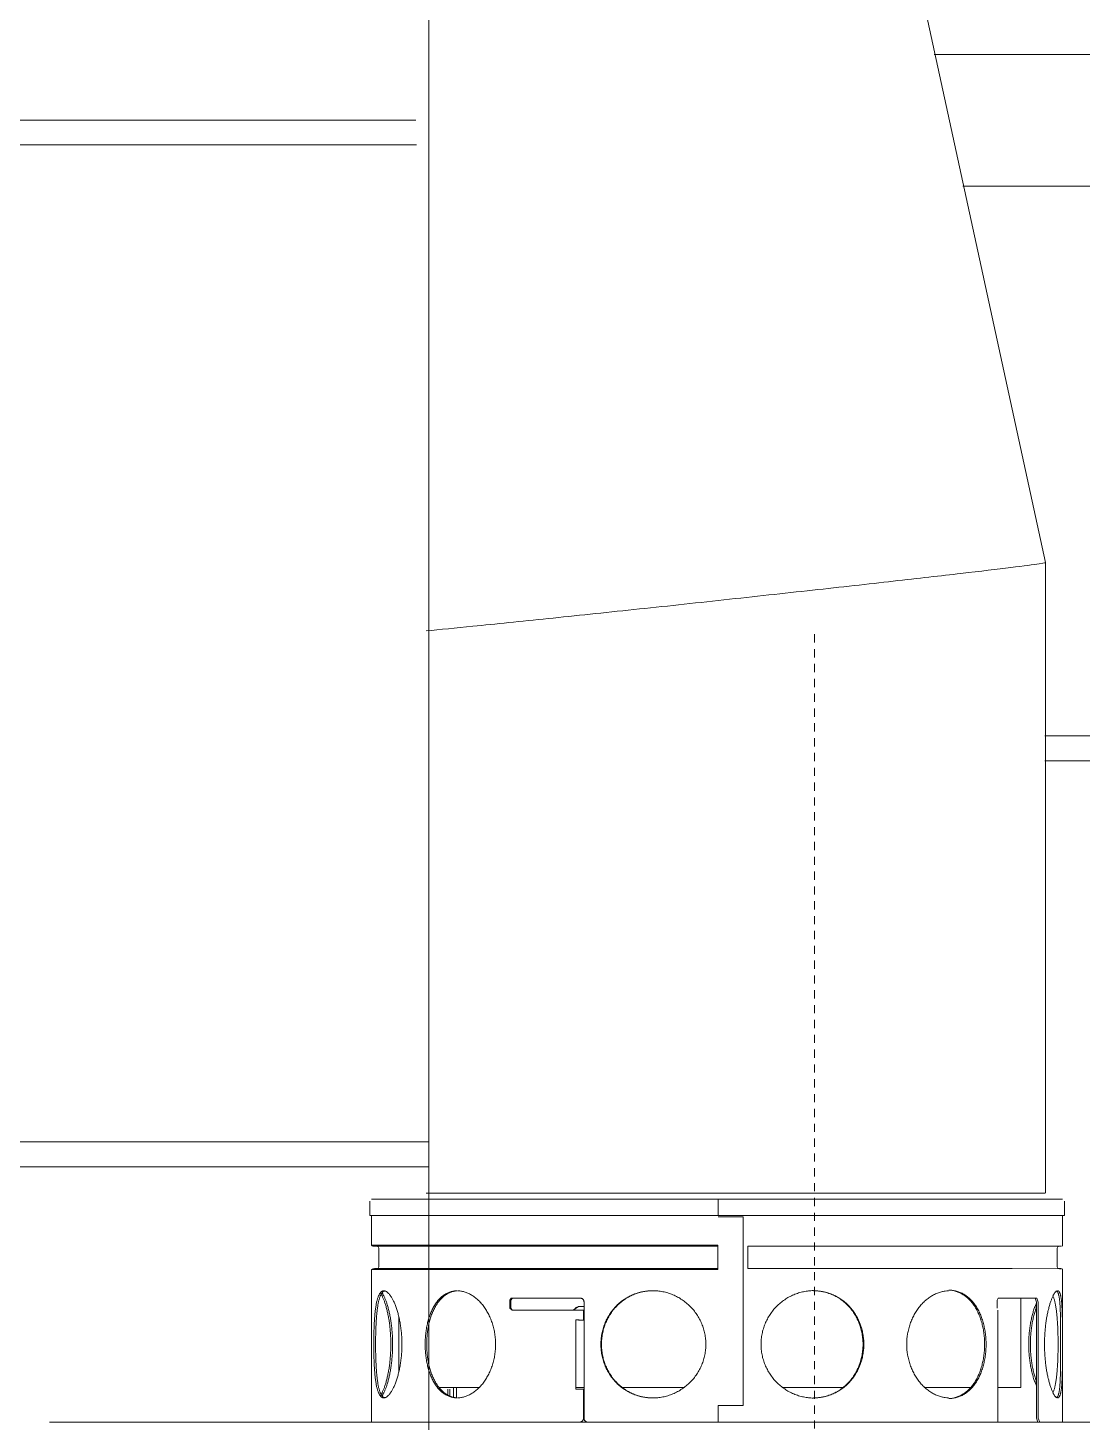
# Model space of a CAD drawing. Header units: inches. Extents: x -536 to 545, y -65 to 280.
# Drawn here: x 425.8 to 441.8, y 19.75 to 40.9 of the extents above; entities that cross this region are included whole.
import ezdxf

# ---------------------------------------------------------------- set-up
doc = ezdxf.new("R2010")
doc.units = ezdxf.units.IN
doc.header["$MEASUREMENT"] = 0
doc.linetypes.add('Hidden 1_8_', pattern=[0.1875, 0.125, -0.0625])
for name, color, linetype, lineweight in [('A-DETL', 90, 'Continuous', 9), ('A-DETL-HDLN', 90, 'Hidden 1_8_', 9), ('A-WALL', 113, 'Continuous', 13), ('A-WALL-PATT', 111, 'Continuous', 13), ('M-HVAC-CDFF', 50, 'Continuous', 9), ('Q-CASE', 31, 'Continuous', 9), ('Q-SPCQ', 91, 'Continuous', 9)]:
    doc.layers.add(name, color=color, linetype=linetype, lineweight=lineweight)

# ---------------------------------------------------------------- blocks, each defined once
blk = doc.blocks.new('Walls 7 - Walls 7-1353541-Fireplace - Section - West')
at = {"layer": 'A-WALL-PATT', "lineweight": 9}
h = blk.add_hatch(dxfattribs=at)
h.set_pattern_fill('FP_119', color=256, style=0, pattern_type=2)
h.set_pattern_definition([(180, (491.73, 30.09), (-60, 143.38), [60, 0, 0, 0]), (180, (491.73, 53.24), (-60, 143.38), [60, 0, 0, 0]), (180, (491.73, 68.67), (-60, 143.38), [60, 0, 0, 0]), (180, (491.73, 76.39), (-60, 143.38), [60, 0, 0, 0]), (180, (491.73, 91.82), (-60, 143.38), [60, 0, 0, 0]), (180, (491.73, 107.25), (-60, 143.38), [60, 0, 0, 0]), (180, (491.73, 126.55), (-60, 143.38), [60, 0, 0, 0]), (180, (491.73, 141.98), (-60, 143.38), [60, 0, 0, 0]), (180, (491.73, 29.71), (-60, 143.38), [60, 0, 0, 0]), (180, (491.73, 52.87), (-60, 143.38), [60, 0, 0, 0]), (180, (491.73, 68.3), (-60, 143.38), [60, 0, 0, 0]), (180, (491.73, 76.01), (-60, 143.38), [60, 0, 0, 0]), (180, (491.73, 91.45), (-60, 143.38), [60, 0, 0, 0]), (180, (491.73, 106.88), (-60, 143.38), [60, 0, 0, 0]), (180, (491.73, 126.17), (-60, 143.38), [60, 0, 0, 0]), (180, (491.73, 141.6), (-60, 143.38), [60, 0, 0, 0]), (90, (445.73, 30.09), (-60, 4e-15), [22.776, -120.603]), (90, (477.73, 53.24), (-60, 4e-15), [15.06, -128.32]), (90, (447.73, 68.67), (-60, 4e-15), [7.343, -136.036]), (90, (437.73, 76.39), (-60, 4e-15), [15.06, -128.32]), (90, (468.73, 91.82), (-60, 4e-15), [15.06, -128.32]), (90, (447.73, 107.254), (-60, 4e-15), [18.918, -124.46]), (90, (482.73, 126.546), (-60, 4e-15), [15.06, -128.32]), (90, (447.73, 141.98), (-60, 4e-15), [8.34, -135.04]), (90, (446.104, 30.09), (-60, 4e-15), [22.776, -120.603]), (90, (478.104, 53.24), (-60, 4e-15), [15.06, -128.32]), (90, (448.104, 68.67), (-60, 4e-15), [7.343, -136.036]), (90, (438.104, 76.39), (-60, 4e-15), [15.06, -128.32]), (90, (469.104, 91.82), (-60, 4e-15), [15.06, -128.32]), (90, (448.104, 107.254), (-60, 4e-15), [18.918, -124.46]), (90, (483.104, 126.546), (-60, 4e-15), [15.06, -128.32]), (90, (448.104, 141.98), (-60, 4e-15), [8.34, -135.04])])
h.paths.add_polyline_path([(421.567, -46.5), (423.131, -46.5), (426.018, -15.5), (426.724, -15.5), (427.376, -22.5), (443.483, -22.5), (443.757, 38.5), (439.989, 38.5), (441.233, 32.746), (441.233, 23.224), (431.87, 23.224), (431.87, 2.313), (422.275, 2.313), (420.33, -33.21)], flags=0)
h.paths.add_polyline_path([(443.487, 40.5), (443.766, 40.5), (443.855, 60.377), (435.223, 60.377), (439.554, 40.5), (441.233, 40.5)], flags=0)
blk = doc.blocks.new('Specialty Equipment 1 - Specialty Equipment 1-1366909-Fireplace - Section - West')
at = {"layer": 'Q-SPCQ'}
for p, q in [((441.246, 32.789), (435.236, 60.377)), ((441.246, 23.224), (441.246, 32.789)), ((436.362, 23.224), (431.844, 23.224)), ((441.233, 23.224), (436.362, 23.224))]:
    blk.add_line(p, q, dxfattribs=at)
blk.add_open_spline([(441.233, 32.79), (441.265, 32.79), (441.209, 32.777), (440.769, 32.72), (440.004, 32.629), (438.966, 32.511), (437.725, 32.372), (436.819, 32.274), (436.362, 32.224)], degree=3, dxfattribs=at)
blk.add_open_spline([(436.362, 32.224), (435.905, 32.173), (434.983, 32.076), (433.668, 31.937), (432.608, 31.829), (432.055, 31.773), (431.844, 31.753)], degree=3, knots=[0, 0, 0, 0, 0.0833333, 0.1666667, 0.25, 0.3125946, 0.3125946, 0.3125946, 0.3125946], dxfattribs=at)
blk = doc.blocks.new('Casework 10 - Casework 8-1429979-Fireplace - Section - West')
at = {"layer": 'Q-CASE'}
for p, q in [((439.554, 40.5), (443.766, 40.5)), ((443.757, 38.5), (439.989, 38.5))]:
    blk.add_line(p, q, dxfattribs=at)
blk = doc.blocks.new('FP_108-Fireplace - Section - West')
at = {"layer": 'M-HVAC-CDFF'}
for p, q in [((426.377, 39.5), (425.469, 39.5)), ((427.251, 39.5), (426.377, 39.5)), ((428.079, 39.5), (427.251, 39.5)), ((428.849, 39.5), (428.079, 39.5)), ((429.551, 39.5), (428.849, 39.5)), ((426.377, 39.125), (425.469, 39.125)), ((427.251, 39.125), (426.377, 39.125)), ((428.079, 39.125), (427.251, 39.125)), ((428.849, 39.125), (428.079, 39.125)), ((429.551, 39.125), (428.849, 39.125)), ((426.377, 24), (425.469, 24)), ((427.251, 24), (426.377, 24)), ((428.079, 24), (427.251, 24)), ((428.849, 24), (428.079, 24)), ((429.551, 24), (428.849, 24)), ((426.377, 23.625), (425.469, 23.625)), ((427.251, 23.625), (426.377, 23.625)), ((428.079, 23.625), (427.251, 23.625)), ((428.849, 23.625), (428.079, 23.625)), ((429.551, 23.625), (428.849, 23.625))]:
    blk.add_line(p, q, dxfattribs=at)
blk = doc.blocks.new('FP_109-Fireplace - Section - West')
at = {"layer": 'M-HVAC-CDFF'}
for p, q in [((431.884, 2.313), (431.884, 60.377)), ((430.193, 39.5), (429.551, 39.5)), ((430.743, 39.5), (430.193, 39.5)), ((431.193, 39.5), (430.743, 39.5)), ((431.536, 39.5), (431.193, 39.5)), ((431.687, 39.5), (431.536, 39.5)), ((430.193, 39.125), (429.551, 39.125)), ((430.743, 39.125), (430.193, 39.125)), ((431.193, 39.125), (430.743, 39.125)), ((431.536, 39.125), (431.193, 39.125)), ((431.699, 39.125), (431.536, 39.125)), ((430.193, 24), (429.551, 24)), ((430.743, 24), (430.193, 24)), ((431.193, 24), (430.743, 24)), ((431.536, 24), (431.193, 24)), ((431.768, 24), (431.536, 24)), ((431.884, 24), (431.768, 24)), ((430.193, 23.625), (429.551, 23.625)), ((430.743, 23.625), (430.193, 23.625)), ((431.193, 23.625), (430.743, 23.625)), ((431.536, 23.625), (431.193, 23.625)), ((431.768, 23.625), (431.536, 23.625)), ((431.884, 23.625), (431.768, 23.625))]:
    blk.add_line(p, q, dxfattribs=at)
blk = doc.blocks.new('Air Terminals 1 - Air Terminals 1-1437513-Fireplace - Section - West')
at = {"layer": 'M-HVAC-CDFF'}
for name in ['FP_108-Fireplace - Section - West', 'FP_109-Fireplace - Section - West']:
    blk.add_blockref(name, (0, 0), dxfattribs=at)

msp = doc.modelspace()

# ---------------------------------------------------------------- linework, layer by layer
at = {"layer": 'A-DETL'}
for p, q in [((430.9871, 22.882), (430.9871, 23.102)), ((441.50217, 23.13), (431.0151, 23.13)), ((436.27389, 23.13), (436.2739, 22.882)), ((441.53017, 23.102), (441.53017, 22.882)), ((441.53017, 22.882), (430.9871, 22.882)), ((431.0151, 22.43241), (431.0151, 22.882)), ((436.65467, 22.862), (436.27389, 22.862)), ((436.65467, 20), (436.65467, 22.862)), ((441.50217, 22.882), (441.50217, 22.41954)), ((436.27263, 22.43241), (431.0151, 22.43241)), ((436.27263, 22.06359), (436.27263, 22.43241)), ((436.27263, 22.418), (431.05763, 22.418)), ((431.12263, 22.388), (431.12263, 22.108)), ((436.72599, 22.078), (436.72599, 22.418)), ((436.72599, 22.418), (440.73583, 22.418)), ((441.45379, 22.41882), (440.73583, 22.418)), ((441.42263, 22.388), (441.42263, 22.108)), ((441.48763, 22.418), (441.45263, 22.418)), ((441.48712, 22.41957), (441.45379, 22.41882)), ((431.0151, 19.75), (431.0151, 22.06359)), ((431.0151, 22.06359), (436.27263, 22.06359)), ((436.27263, 22.078), (431.05763, 22.078)), ((440.73583, 22.078), (436.72599, 22.078)), ((440.73583, 22.078), (441.45379, 22.07718)), ((441.48763, 22.078), (441.45263, 22.078)), ((441.45379, 22.07718), (441.48712, 22.07643)), ((441.50217, 22.07646), (441.50217, 19.75)), ((433.11139, 21.6), (433.13548, 21.63)), ((433.11139, 21.6), (433.11139, 21.48)), ((433.12822, 21.6), (433.15219, 21.63)), ((433.12822, 21.6), (433.12822, 21.48)), ((434.18388, 21.63), (433.13548, 21.63)), ((440.50795, 21.6), (440.52553, 21.63)), ((440.50795, 21.6), (440.50795, 21.48)), ((441.11141, 21.63), (440.52553, 21.63)), ((440.86816, 20.275), (440.86816, 21.63)), ((441.0855, 21.63), (441.10788, 21.57)), ((441.11141, 21.63), (441.13391, 21.57)), ((433.14626, 21.4501), (433.11139, 21.48)), ((433.14632, 21.45), (433.12822, 21.48)), ((434.23242, 21.45), (433.14632, 21.45)), ((434.07469, 21.45), (434.1537, 21.5015)), ((434.08525, 21.45), (434.12488, 21.49155)), ((434.23924, 21.5015), (434.1537, 21.5015)), ((434.23242, 21.2985), (434.23242, 21.45)), ((434.23924, 19.81), (434.23924, 21.57)), ((440.51898, 21.45027), (440.51898, 19.75)), ((441.10788, 19.81), (441.10788, 21.57)), ((441.13391, 19.81), (441.13391, 21.57)), ((431.43007, 20.5179), (431.43007, 21.3421)), ((434.16338, 21.3), (434.11332, 21.3)), ((434.11332, 21.3), (434.11332, 20.25)), ((434.1537, 21.2985), (434.23924, 21.2985)), ((432.648, 20.275), (432.03767, 20.275)), ((432.17347, 20.25), (432.17347, 20.159)), ((432.20122, 20.25), (432.20122, 20.14528)), ((432.25663, 20.275), (432.25663, 20.12739)), ((432.30576, 20.11927), (432.30576, 20.275)), ((434.23924, 20.275), (434.11332, 20.275)), ((434.11332, 20.25), (434.23242, 20.25)), ((434.23242, 20.25), (434.23242, 19.81)), ((435.75627, 20.275), (434.81973, 20.275)), ((438.1692, 20.275), (437.25556, 20.275)), ((440.10308, 20.275), (439.41079, 20.275)), ((440.51898, 20.275), (440.86816, 20.275)), ((436.27389, 19.75), (436.27389, 20)), ((436.27389, 20), (436.65467, 20)), ((449.39763, 19.75), (426.12663, 19.75)), ((441.12963, 19.75), (441.10788, 19.81)), ((441.15577, 19.75), (441.13391, 19.81))]:
    msp.add_line(p, q, dxfattribs=at)
for centre, radius, start, end in [((431.05763, 22.488), 0.07, 232.577976, 270), ((431.09263, 22.388), 0.03, 0, 90), ((441.45263, 22.388), 0.03, 90, 180), ((431.05763, 22.008), 0.07, 90, 127.422024), ((431.09263, 22.108), 0.03, 270, 0), ((441.45263, 22.108), 0.03, 180, 270)]:
    msp.add_arc(centre, radius, start, end, dxfattribs=at)
for points, knots in [([(431.04771, 20.93), (431.04771, 20.95283), (431.04799, 21.0111), (431.0493, 21.08757), (431.05152, 21.16523), (431.05472, 21.23993), (431.05896, 21.31184), (431.06436, 21.38002), (431.06999, 21.43423), (431.07524, 21.47524), (431.07946, 21.50411), (431.08404, 21.53159), (431.089, 21.55763), (431.09435, 21.58217), (431.10008, 21.60513), (431.10622, 21.62647), (431.11276, 21.64615), (431.11971, 21.66411), (431.12707, 21.68031), (431.13485, 21.69472), (431.14303, 21.7073), (431.15035, 21.71644), (431.15641, 21.72274), (431.16236, 21.72817), (431.17006, 21.73384), (431.17836, 21.73805), (431.18509, 21.74037), (431.19023, 21.7416), (431.19526, 21.74234), (431.19909, 21.7425), (431.2006, 21.7425)], [0, 0, 0, 0, 0.079640022, 0.158523258, 0.235900505, 0.311045524, 0.383252516, 0.45186404, 0.516260093, 0.546706476, 0.575899122, 0.60377895, 0.630298214, 0.655414851, 0.679091465, 0.701299011, 0.722024885, 0.741268305, 0.759041627, 0.775377164, 0.790337968, 0.804019181, 0.810423635, 0.81656353, 0.828147223, 0.839027219, 0.844302457, 0.849519892, 0.85472336, 0.859957261, 0.859957261, 0.859957261, 0.859957261]), ([(431.07553, 20.93), (431.07553, 20.95248), (431.07582, 21.01131), (431.07712, 21.08761), (431.07933, 21.16538), (431.08251, 21.24011), (431.08674, 21.31206), (431.09211, 21.38028), (431.09771, 21.43452), (431.10294, 21.47555), (431.10713, 21.50444), (431.1117, 21.53194), (431.11663, 21.55799), (431.12195, 21.58254), (431.12766, 21.60552), (431.13377, 21.62687), (431.14028, 21.64656), (431.1472, 21.66453), (431.15452, 21.68074), (431.16226, 21.69516), (431.1704, 21.70775), (431.17768, 21.71689), (431.18372, 21.7232), (431.18964, 21.72863), (431.19727, 21.7343), (431.20566, 21.73854), (431.2112, 21.74048), (431.21382, 21.74118), (431.21441, 21.74133)], [0, 0, 0, 0, 0.079640009, 0.158523127, 0.235900025, 0.311044301, 0.383249924, 0.451859124, 0.516251423, 0.546695179, 0.57588456, 0.60376035, 0.630274643, 0.655385186, 0.679054345, 0.70125279, 0.721967582, 0.741197536, 0.758954513, 0.775270234, 0.7902071, 0.803859548, 0.810247579, 0.816369597, 0.827912996, 0.838746731, 0.843996839, 0.846161662, 0.846161662, 0.846161662, 0.846161662]), ([(431.30726, 20.93), (431.30726, 20.95072), (431.3064, 21.01211), (431.30259, 21.08738), (431.29632, 21.1654), (431.28775, 21.24005), (431.27705, 21.31199), (431.26448, 21.38019), (431.25029, 21.44408), (431.23712, 21.4942), (431.22598, 21.53163), (431.2176, 21.55767), (431.20904, 21.58219), (431.20037, 21.60514), (431.1916, 21.6265), (431.18285, 21.64608), (431.17389, 21.66428), (431.16667, 21.67771), (431.16114, 21.68702), (431.15978, 21.68923)], [0, 0, 0, 0, 0.079649287, 0.158614477, 0.236215122, 0.311783128, 0.384658943, 0.454210845, 0.519823934, 0.580929196, 0.60962118, 0.636990371, 0.662980435, 0.687535963, 0.710605564, 0.732150141, 0.752135984, 0.77053355, 0.780508444, 0.780508444, 0.780508444, 0.780508444]), ([(431.3337, 20.93), (431.3337, 20.95138), (431.33285, 21.0118), (431.32906, 21.08746), (431.32282, 21.16538), (431.31429, 21.24005), (431.30365, 21.31199), (431.29115, 21.38019), (431.27704, 21.44407), (431.26394, 21.49419), (431.25286, 21.53163), (431.24452, 21.55767), (431.23601, 21.58219), (431.22738, 21.60515), (431.21867, 21.62648), (431.20992, 21.64613), (431.20115, 21.66409), (431.19249, 21.6802), (431.18369, 21.6948), (431.17755, 21.70389), (431.17352, 21.7093), (431.17303, 21.70995)], [0, 0, 0, 0, 0.079649176, 0.158613377, 0.236211305, 0.31177409, 0.384641476, 0.454181163, 0.519777757, 0.580861875, 0.609541428, 0.636896911, 0.662871959, 0.687411126, 0.710462974, 0.731988352, 0.751953483, 0.770328734, 0.787093721, 0.802249438, 0.805287188, 0.805287188, 0.805287188, 0.805287188]), ([(431.21441, 21.74133), (431.2167, 21.7408), (431.22367, 21.73875), (431.23361, 21.73429), (431.24512, 21.72735), (431.25665, 21.71853), (431.26834, 21.70781), (431.28009, 21.69525), (431.2919, 21.68085), (431.3037, 21.66465), (431.31547, 21.64668), (431.32715, 21.627), (431.3387, 21.60565), (431.35007, 21.58267), (431.36121, 21.55812), (431.37209, 21.53206), (431.38264, 21.50456), (431.39282, 21.47567), (431.40606, 21.43475), (431.42134, 21.38062), (431.43723, 21.31235), (431.45069, 21.24036), (431.46143, 21.16553), (431.46927, 21.08785), (431.47402, 21.01093), (431.47509, 20.95346), (431.47509, 20.93)], [0, 0, 0, 0, 0.007968076, 0.020162267, 0.033425397, 0.047906915, 0.063703236, 0.080876215, 0.099464957, 0.119489363, 0.140945691, 0.163818303, 0.188085118, 0.213717048, 0.240671819, 0.268901998, 0.298358251, 0.328988115, 0.360730631, 0.427293526, 0.497527584, 0.570862105, 0.646708542, 0.724451838, 0.803468441, 0.883123466, 0.883123466, 0.883123466, 0.883123466]), ([(431.82807, 20.93), (431.82807, 20.95772), (431.82945, 21.00896), (431.8357, 21.08837), (431.84609, 21.16542), (431.8606, 21.24045), (431.8792, 21.31247), (431.90181, 21.38086), (431.92836, 21.44495), (431.95874, 21.50415), (431.99284, 21.55788), (432.03046, 21.60564), (432.07143, 21.64693), (432.10847, 21.67587), (432.13939, 21.69521), (432.16301, 21.70776), (432.18721, 21.71843), (432.21193, 21.72719), (432.23714, 21.73402), (432.2627, 21.73891), (432.28889, 21.74185), (432.30577, 21.7425), (432.31489, 21.7425)], [0, 0, 0, 0, 0.07966645, 0.15878861, 0.23683704, 0.31331852, 0.38778235, 0.45985194, 0.52922518, 0.59571097, 0.65922772, 0.71983842, 0.77774703, 0.83331668, 0.86039402, 0.8870881, 0.91348042, 0.9396581, 0.96571258, 0.99173432, 1.01781264, 1.04403594, 1.04403594, 1.04403594, 1.04403594]), ([(431.85174, 20.93), (431.85174, 20.95712), (431.85312, 21.00923), (431.85933, 21.0883), (431.86967, 21.16544), (431.8841, 21.24044), (431.9026, 21.31246), (431.92508, 21.38085), (431.95149, 21.44494), (431.98171, 21.50414), (432.01562, 21.55787), (432.05304, 21.60563), (432.09379, 21.64691), (432.13064, 21.67586), (432.1614, 21.69521), (432.18489, 21.70776), (432.20896, 21.71842), (432.23355, 21.72719), (432.25863, 21.73402), (432.28406, 21.73891), (432.30306, 21.74106), (432.31325, 21.74176), (432.31497, 21.74186)], [0, 0, 0, 0, 0.07966615, 0.15878566, 0.23682665, 0.31329332, 0.38773221, 0.45976373, 0.52908248, 0.59549396, 0.65891301, 0.71939938, 0.77715431, 0.83253959, 0.85951332, 0.8860965, 0.91237115, 0.938425, 0.96435024, 0.99023829, 1.01617948, 1.02125621, 1.02125621, 1.02125621, 1.02125621]), ([(432.32548, 21.74234), (432.33122, 21.74217), (432.3446, 21.74146), (432.36822, 21.73888), (432.3948, 21.73398), (432.43083, 21.72478), (432.47574, 21.7083), (432.52832, 21.68123), (432.57945, 21.64694), (432.62857, 21.60579), (432.67509, 21.55816), (432.71847, 21.50453), (432.75816, 21.44539), (432.79368, 21.38132), (432.82454, 21.31291), (432.85038, 21.24086), (432.87083, 21.1657), (432.88565, 21.08873), (432.8946, 21.00856), (432.89661, 20.95884), (432.89661, 20.93)], [0, 0, 0, 0, 0.01586745, 0.04262736, 0.06976205, 0.09733461, 0.15397593, 0.21290348, 0.27431787, 0.33828904, 0.4047986, 0.47373786, 0.54494361, 0.61819836, 0.69325525, 0.76983863, 0.84765917, 0.92641408, 1.00579544, 1.08549114, 1.08549114, 1.08549114, 1.08549114]), ([(434.18388, 21.63), (434.18421, 21.63), (434.19631, 21.62921), (434.20482, 21.62577), (434.21498, 21.62015), (434.22328, 21.61264), (434.22906, 21.605), (434.23277, 21.59835), (434.23589, 21.59099), (434.23852, 21.58344), (434.23924, 21.57035), (434.23924, 21.57)], [0, 0, 0, 0, 0.0108403649, 0.0217609422, 0.0328203558, 0.0440510539, 0.0554611439, 0.0612347724, 0.0670433082, 0.0787325729, 0.0904865267, 0.0904865267, 0.0904865267, 0.0904865267]), ([(434.49485, 20.93), (434.49485, 20.96339), (434.49731, 21.00656), (434.50836, 21.08955), (434.52365, 21.15317), (434.53945, 21.20382), (434.55756, 21.25337), (434.58452, 21.3135), (434.61708, 21.37065), (434.64629, 21.41417), (434.6775, 21.45607), (434.72023, 21.50538), (434.77704, 21.55903), (434.83885, 21.60664), (434.90509, 21.64771), (434.97519, 21.68188), (435.04834, 21.70878), (435.12442, 21.72819), (435.18778, 21.73794), (435.24225, 21.74185), (435.26353, 21.7425), (435.27997, 21.7425)], [0, 0, 0, 0, 0.07972453, 0.15936654, 0.23885106, 0.27852585, 0.31813954, 0.39714429, 0.47586851, 0.51513714, 0.55433936, 0.63253745, 0.71053389, 0.78839124, 0.86618236, 0.94398048, 1.02185744, 1.09987197, 1.17807249, 1.21726429, 1.25651192, 1.25651192, 1.25651192, 1.25651192]), ([(434.50431, 20.93), (434.50431, 20.96322), (434.50677, 21.0068), (434.51778, 21.08978), (434.53301, 21.15354), (434.54875, 21.20428), (434.56679, 21.25391), (434.59366, 21.31413), (434.63254, 21.38275), (434.67774, 21.44702), (434.72886, 21.50633), (434.78547, 21.56007), (434.84704, 21.60777), (434.91307, 21.64891), (434.98281, 21.68314), (435.05607, 21.71009), (435.13046, 21.72953), (435.20973, 21.74101), (435.25096, 21.74364), (435.28127, 21.74385)], [0, 0, 0, 0, 0.07972362, 0.15935749, 0.23881958, 0.2784756, 0.3180645, 0.39699886, 0.47562046, 0.55392861, 0.63194824, 0.70972534, 0.78732265, 0.86481471, 0.94227825, 1.01978991, 1.09741466, 1.17520804, 1.2479274, 1.2479274, 1.2479274, 1.2479274]), ([(435.28127, 21.74385), (435.3135, 21.74374), (435.35508, 21.7411), (435.43666, 21.72948), (435.51242, 21.71003), (435.58755, 21.68308), (435.65942, 21.64887), (435.71642, 21.61462), (435.75986, 21.58395), (435.8018, 21.55117), (435.85117, 21.50639), (435.90488, 21.44712), (435.95258, 21.38288), (435.99375, 21.31425), (436.02802, 21.24202), (436.05502, 21.16639), (436.0745, 21.08992), (436.08626, 21.00658), (436.08889, 20.9638), (436.08889, 20.93)], [0, 0, 0, 0, 0.07600104, 0.15487167, 0.23395433, 0.31322352, 0.39264883, 0.47219711, 0.51201878, 0.55185965, 0.63156026, 0.71129802, 0.79105461, 0.87081645, 0.95057572, 1.03032819, 1.11007303, 1.18981149, 1.26954696, 1.26954696, 1.26954696, 1.26954696]), ([(436.92631, 20.93), (436.92631, 20.96353), (436.92892, 21.00677), (436.9406, 21.09001), (436.95995, 21.16658), (436.98675, 21.24225), (437.02075, 21.31454), (437.06156, 21.38322), (437.10096, 21.43682), (437.13543, 21.47721), (437.17176, 21.51581), (437.22054, 21.56058), (437.28387, 21.60828), (437.35134, 21.64943), (437.42226, 21.68368), (437.49582, 21.71065), (437.55912, 21.72691), (437.60971, 21.73603), (437.66142, 21.74239), (437.69095, 21.74436), (437.72171, 21.74452)], [0, 0, 0, 0, 0.07973408, 0.15945983, 0.2391686, 0.31884808, 0.39848217, 0.47804936, 0.55752298, 0.59722638, 0.63689321, 0.71607515, 0.79504977, 0.87377296, 0.95220245, 1.03030038, 1.10804046, 1.1467829, 1.18543278, 1.25854966, 1.25854966, 1.25854966, 1.25854966]), ([(437.72171, 21.74452), (437.74984, 21.74423), (437.79017, 21.74158), (437.8665, 21.73021), (437.93916, 21.71075), (438.01053, 21.68377), (438.07838, 21.6495), (438.14253, 21.6083), (438.20226, 21.56055), (438.25711, 21.50674), (438.30657, 21.44738), (438.35026, 21.38305), (438.3878, 21.31435), (438.41892, 21.24206), (438.44336, 21.16645), (438.46095, 21.08979), (438.47155, 21.00708), (438.47392, 20.96273), (438.47392, 20.93)], [0, 0, 0, 0, 0.06849683, 0.14447583, 0.22025862, 0.29594873, 0.37165918, 0.44751269, 0.52362626, 0.60010607, 0.67703624, 0.75447149, 0.83243394, 0.91090729, 0.9898419, 1.06915305, 1.14873175, 1.22844917, 1.22844917, 1.22844917, 1.22844917]), ([(437.72362, 21.7425), (437.75531, 21.7425), (437.79739, 21.7399), (437.87661, 21.7282), (437.94948, 21.70878), (438.02105, 21.68187), (438.08909, 21.64768), (438.15342, 21.60659), (438.21333, 21.55897), (438.26833, 21.5053), (438.31793, 21.44608), (438.36175, 21.38192), (438.3994, 21.31339), (438.43061, 21.24128), (438.45512, 21.16585), (438.47277, 21.08943), (438.4834, 21.00676), (438.48577, 20.96293), (438.48577, 20.93)], [0, 0, 0, 0, 0.07666414, 0.15304247, 0.22920659, 0.30525296, 0.38128849, 0.45743132, 0.5337953, 0.61048528, 0.68758559, 0.7651528, 0.84321216, 0.92175171, 1.00072695, 1.08005907, 1.15964537, 1.23936364, 1.23936364, 1.23936364, 1.23936364]), ([(439.1379, 20.93), (439.1379, 20.99006), (439.14444, 21.06101), (439.16608, 21.16619), (439.18845, 21.24093), (439.21676, 21.31313), (439.25061, 21.38154), (439.28962, 21.44564), (439.33329, 21.50479), (439.38112, 21.55843), (439.43253, 21.60604), (439.48694, 21.64717), (439.54368, 21.68142), (439.60233, 21.70844), (439.66146, 21.72797), (439.7201, 21.73923), (439.75367, 21.742), (439.77269, 21.7424)], [0, 0, 0, 0, 0.1590501, 0.23807419, 0.31641849, 0.39386005, 0.47018336, 0.54518127, 0.61866543, 0.69046781, 0.76045881, 0.82854798, 0.8947104, 0.95898392, 1.02150034, 1.08247385, 1.13281017, 1.13281017, 1.13281017, 1.13281017]), ([(439.775, 21.75284), (439.79676, 21.75284), (439.83377, 21.75022), (439.89335, 21.73831), (439.9496, 21.71853), (440.00372, 21.69112), (440.05478, 21.65633), (440.10252, 21.61456), (440.14653, 21.56621), (440.18656, 21.51179), (440.22234, 21.45181), (440.25372, 21.38686), (440.28049, 21.31755), (440.30256, 21.24459), (440.31982, 21.16851), (440.3322, 21.09063), (440.33964, 21.0094), (440.3413, 20.95939), (440.3413, 20.93)], [0, 0, 0, 0, 0.05893309, 0.11753173, 0.17631613, 0.23582116, 0.2965442, 0.35891634, 0.42327345, 0.48983624, 0.55871255, 0.62988773, 0.7032474, 0.77857378, 0.85557566, 0.93388913, 1.01310647, 1.0927835, 1.0927835, 1.0927835, 1.0927835]), ([(439.775, 21.75284), (439.78943, 21.75223), (439.82085, 21.74938), (439.87374, 21.7387), (439.92974, 21.71892), (439.9836, 21.69149), (440.03441, 21.65668), (440.08191, 21.61489), (440.1257, 21.56651), (440.16553, 21.51207), (440.20114, 21.45206), (440.23236, 21.38708), (440.25901, 21.31774), (440.28097, 21.24474), (440.29814, 21.16864), (440.31046, 21.09064), (440.31787, 21.0097), (440.31951, 20.95884), (440.31951, 20.93)], [0, 0, 0, 0, 0.03986168, 0.09815911, 0.15666304, 0.21591452, 0.27641511, 0.33859775, 0.40279822, 0.46923546, 0.53801453, 0.60911731, 0.68242571, 0.75771814, 0.83469969, 0.91300288, 0.99221653, 1.07189315, 1.07189315, 1.07189315, 1.07189315]), ([(441.22829, 20.93), (441.22829, 20.95244), (441.22913, 21.01143), (441.23283, 21.08778), (441.23893, 21.16564), (441.24726, 21.24044), (441.25765, 21.31246), (441.26985, 21.38074), (441.2836, 21.4447), (441.29635, 21.49489), (441.30712, 21.53238), (441.31522, 21.55845), (441.32348, 21.583), (441.33184, 21.60599), (441.34027, 21.62735), (441.34874, 21.64703), (441.35719, 21.66499), (441.36559, 21.68118), (441.37269, 21.69347), (441.37834, 21.70237), (441.38364, 21.71019), (441.39016, 21.71885), (441.39799, 21.72765), (441.40469, 21.73369), (441.40954, 21.73721), (441.41214, 21.73878), (441.41304, 21.73928)], [0, 0, 0, 0, 0.079648701, 0.158608642, 0.236194708, 0.31173422, 0.384563013, 0.454044836, 0.519560093, 0.580534971, 0.609147757, 0.636427529, 0.662317153, 0.686760287, 0.709704453, 0.731109319, 0.750939693, 0.769164186, 0.785760223, 0.79344721, 0.80072784, 0.814077975, 0.825847224, 0.836107207, 0.840715057, 0.84432967, 0.84432967, 0.84432967, 0.84432967]), ([(441.43442, 20.93), (441.43442, 20.94967), (441.43411, 21.01255), (441.43266, 21.08719), (441.43022, 21.16533), (441.42672, 21.23991), (441.42208, 21.31185), (441.41622, 21.38003), (441.41012, 21.43424), (441.40447, 21.47524), (441.39994, 21.50411), (441.39502, 21.5316), (441.38972, 21.55763), (441.384, 21.58219), (441.37793, 21.60507), (441.37128, 21.62672), (441.36492, 21.645), (441.35904, 21.65924), (441.35723, 21.66334)], [0, 0, 0, 0, 0.079640283, 0.15852591, 0.235909999, 0.311069044, 0.383300595, 0.451951452, 0.516407071, 0.546893067, 0.576133212, 0.604069685, 0.630656148, 0.655852178, 0.679622319, 0.701939812, 0.722794613, 0.740930653, 0.740930653, 0.740930653, 0.740930653]), ([(441.41304, 21.73928), (441.41375, 21.7388), (441.4159, 21.7372), (441.41964, 21.73369), (441.42453, 21.72761), (441.42968, 21.71877), (441.43453, 21.70804), (441.43903, 21.69548), (441.44318, 21.68108), (441.447, 21.66489), (441.45049, 21.64693), (441.45366, 21.62725), (441.45653, 21.6059), (441.4591, 21.58291), (441.46138, 21.55836), (441.4634, 21.5323), (441.46582, 21.49472), (441.4682, 21.44445), (441.47023, 21.38052), (441.47165, 21.31227), (441.47258, 21.24028), (441.47317, 21.16554), (441.4735, 21.08762), (441.47367, 21.0117), (441.4737, 20.95175), (441.4737, 20.93)], [0, 0, 0, 0, 0.003145498, 0.007105398, 0.015909273, 0.02609277, 0.037797225, 0.051102843, 0.066053559, 0.082668475, 0.100942001, 0.120855577, 0.142383514, 0.165492722, 0.190136515, 0.216262845, 0.243817531, 0.302969372, 0.367045351, 0.435453428, 0.507538034, 0.582615475, 0.659960712, 0.738832979, 0.818471821, 0.818471821, 0.818471821, 0.818471821]), ([(441.42745, 21.7425), (441.42838, 21.7425), (441.43088, 21.74234), (441.43406, 21.74159), (441.43729, 21.74035), (441.4404, 21.73861), (441.44342, 21.73639), (441.44748, 21.73265), (441.4523, 21.72664), (441.45751, 21.71779), (441.46237, 21.70708), (441.46688, 21.69453), (441.47105, 21.68015), (441.47489, 21.66397), (441.47839, 21.64604), (441.48158, 21.62638), (441.48446, 21.60506), (441.48703, 21.5821), (441.48933, 21.55758), (441.49136, 21.53155), (441.49378, 21.49402), (441.49617, 21.44381), (441.49822, 21.37996), (441.49964, 21.31179), (441.50057, 21.2399), (441.50116, 21.16524), (441.5015, 21.08747), (441.50167, 21.01142), (441.5017, 20.95211), (441.5017, 20.93)], [0, 0, 0, 0, 0.003339391, 0.006674086, 0.010075469, 0.013610491, 0.017338535, 0.021309982, 0.030132872, 0.040330844, 0.052046284, 0.06536025, 0.080317312, 0.096937046, 0.115214229, 0.135130574, 0.156660597, 0.179771365, 0.204416316, 0.230543499, 0.258098806, 0.317251403, 0.381327752, 0.449735998, 0.521820675, 0.596898143, 0.674243388, 0.753115657, 0.832754499, 0.832754499, 0.832754499, 0.832754499]), ([(441.10788, 21.56248), (441.10758, 21.56181), (441.10236, 21.55026), (441.09525, 21.53359), (441.08398, 21.50519), (441.0736, 21.4765), (441.05993, 21.43544), (441.04754, 21.3927), (441.03634, 21.34831), (441.02568, 21.30151), (441.01403, 21.24075), (441.003, 21.16607), (440.99495, 21.08732), (440.99007, 21.01394), (440.98897, 20.94721), (440.98897, 20.93)], [0, 0, 0, 0, 0.003444388, 0.031801256, 0.061369915, 0.092098845, 0.123928027, 0.190630272, 0.225380203, 0.260968987, 0.334370587, 0.410257686, 0.488021791, 0.56704589, 0.646701751, 0.646701751, 0.646701751, 0.646701751]), ([(441.10788, 21.4991), (441.10623, 21.49469), (441.09793, 21.47192), (441.08613, 21.43623), (441.07309, 21.39198), (441.06195, 21.3479), (441.05122, 21.30108), (441.03953, 21.24041), (441.02845, 21.16587), (441.02036, 21.08693), (441.01546, 21.01468), (441.01436, 20.94539), (441.01436, 20.93)], [0, 0, 0, 0, 0.024384785, 0.05623112, 0.122961506, 0.15772267, 0.193320935, 0.266736692, 0.342632511, 0.420401134, 0.499426872, 0.579082917, 0.579082917, 0.579082917, 0.579082917]), ([(431.2006, 20.1175), (431.19909, 20.1175), (431.19526, 20.11766), (431.19023, 20.1184), (431.18509, 20.11963), (431.17836, 20.12195), (431.17006, 20.12616), (431.16236, 20.13183), (431.15641, 20.13726), (431.15035, 20.14356), (431.14303, 20.1527), (431.13485, 20.16528), (431.12707, 20.17969), (431.11971, 20.19589), (431.11276, 20.21385), (431.10622, 20.23353), (431.10008, 20.25487), (431.09435, 20.27783), (431.089, 20.30237), (431.08404, 20.32841), (431.07946, 20.35589), (431.07524, 20.38476), (431.06999, 20.42577), (431.06436, 20.47998), (431.05896, 20.54816), (431.05472, 20.62007), (431.05152, 20.69477), (431.0493, 20.77243), (431.04799, 20.8489), (431.04771, 20.90717), (431.04771, 20.93)], [0, 0, 0, 0, 0.005233902, 0.010437369, 0.015654804, 0.020930042, 0.031810038, 0.043393731, 0.049533626, 0.055938081, 0.069619294, 0.084580098, 0.100915635, 0.118688957, 0.137932377, 0.15865825, 0.180865797, 0.20454241, 0.229659048, 0.256178312, 0.28405814, 0.313250785, 0.343697169, 0.408093222, 0.476704746, 0.548911737, 0.624056756, 0.701434003, 0.780317239, 0.859957261, 0.859957261, 0.859957261, 0.859957261]), ([(431.21441, 20.11867), (431.21382, 20.11882), (431.2112, 20.11952), (431.20566, 20.12146), (431.19727, 20.1257), (431.18964, 20.13137), (431.18372, 20.1368), (431.17768, 20.14311), (431.1704, 20.15225), (431.16226, 20.16484), (431.15452, 20.17926), (431.1472, 20.19547), (431.14028, 20.21344), (431.13377, 20.23313), (431.12766, 20.25448), (431.12195, 20.27746), (431.11663, 20.30201), (431.1117, 20.32806), (431.10713, 20.35556), (431.10294, 20.38445), (431.09771, 20.42548), (431.09211, 20.47972), (431.08674, 20.54794), (431.08251, 20.61989), (431.07933, 20.69462), (431.07712, 20.77239), (431.07582, 20.84869), (431.07553, 20.90752), (431.07553, 20.93)], [0, 0, 0, 0, 0.002164823, 0.00741493, 0.018248666, 0.029792065, 0.035914082, 0.042302114, 0.055954561, 0.070891428, 0.087207149, 0.104964125, 0.12419408, 0.144908871, 0.167107317, 0.190776476, 0.215887019, 0.242401312, 0.270277102, 0.299466482, 0.329910238, 0.394302537, 0.462911738, 0.535117361, 0.610261637, 0.687638535, 0.766521652, 0.846161662, 0.846161662, 0.846161662, 0.846161662]), ([(431.15978, 20.17077), (431.16114, 20.17298), (431.16667, 20.18229), (431.17389, 20.19572), (431.18285, 20.21392), (431.1916, 20.2335), (431.20037, 20.25486), (431.20904, 20.27781), (431.2176, 20.30233), (431.22598, 20.32837), (431.23712, 20.3658), (431.25029, 20.41592), (431.26448, 20.47981), (431.27705, 20.54801), (431.28775, 20.61995), (431.29632, 20.6946), (431.30259, 20.77262), (431.3064, 20.84789), (431.30726, 20.90928), (431.30726, 20.93)], [0, 0, 0, 0, 0.009974894, 0.028372461, 0.048358304, 0.06990288, 0.092972481, 0.11752801, 0.143518074, 0.170887264, 0.199579249, 0.260684511, 0.3262976, 0.395849502, 0.468725317, 0.544293322, 0.621893967, 0.700859158, 0.780508444, 0.780508444, 0.780508444, 0.780508444]), ([(431.17303, 20.15005), (431.17352, 20.1507), (431.17755, 20.15611), (431.18369, 20.1652), (431.19249, 20.1798), (431.20115, 20.19591), (431.20992, 20.21387), (431.21867, 20.23352), (431.22738, 20.25485), (431.23601, 20.27781), (431.24452, 20.30233), (431.25286, 20.32837), (431.26394, 20.36581), (431.27704, 20.41593), (431.29115, 20.47981), (431.30365, 20.54801), (431.31429, 20.61995), (431.32282, 20.69462), (431.32906, 20.77254), (431.33285, 20.8482), (431.3337, 20.90862), (431.3337, 20.93)], [0, 0, 0, 0, 0.00303775, 0.018193467, 0.034958454, 0.053333705, 0.073298836, 0.094824214, 0.117876062, 0.142415229, 0.168390277, 0.19574576, 0.224425313, 0.285509431, 0.351106025, 0.420645712, 0.493513098, 0.569075883, 0.646673811, 0.725638012, 0.805287188, 0.805287188, 0.805287188, 0.805287188]), ([(431.47509, 20.93), (431.47509, 20.90654), (431.47402, 20.84907), (431.46927, 20.77215), (431.46143, 20.69447), (431.45069, 20.61964), (431.43723, 20.54765), (431.42134, 20.47938), (431.40606, 20.42525), (431.39282, 20.38433), (431.38264, 20.35544), (431.37209, 20.32794), (431.36121, 20.30188), (431.35007, 20.27733), (431.3387, 20.25435), (431.32715, 20.233), (431.31547, 20.21332), (431.3037, 20.19535), (431.2919, 20.17915), (431.28009, 20.16475), (431.26834, 20.15219), (431.25665, 20.14147), (431.24512, 20.13265), (431.23361, 20.12571), (431.22367, 20.12125), (431.2167, 20.1192), (431.21441, 20.11867)], [0, 0, 0, 0, 0.079655025, 0.158671629, 0.236414925, 0.312261362, 0.385595882, 0.45582994, 0.522392835, 0.554135351, 0.584765216, 0.614221468, 0.642451648, 0.669406419, 0.695038348, 0.719305164, 0.742177775, 0.763634104, 0.783658509, 0.802247251, 0.819420231, 0.835216551, 0.849698069, 0.862961199, 0.87515539, 0.883123466, 0.883123466, 0.883123466, 0.883123466]), ([(432.31489, 20.1175), (432.30577, 20.1175), (432.28889, 20.11815), (432.2627, 20.12109), (432.23714, 20.12598), (432.21193, 20.13281), (432.18721, 20.14157), (432.16301, 20.15224), (432.13939, 20.16479), (432.10847, 20.18413), (432.07143, 20.21307), (432.03046, 20.25436), (431.99284, 20.30212), (431.95874, 20.35585), (431.92836, 20.41505), (431.90181, 20.47914), (431.8792, 20.54753), (431.8606, 20.61955), (431.84609, 20.69458), (431.8357, 20.77163), (431.82945, 20.85104), (431.82807, 20.90228), (431.82807, 20.93)], [0, 0, 0, 0, 0.0262233, 0.05230162, 0.07832336, 0.10437784, 0.13055552, 0.15694785, 0.18364192, 0.21071926, 0.26628891, 0.32419752, 0.38480822, 0.44832497, 0.51481076, 0.584184, 0.65625359, 0.73071742, 0.8071989, 0.88524734, 0.96436949, 1.04403594, 1.04403594, 1.04403594, 1.04403594]), ([(432.31497, 20.11814), (432.31325, 20.11824), (432.30306, 20.11894), (432.28406, 20.12109), (432.25863, 20.12598), (432.23355, 20.13281), (432.20896, 20.14158), (432.18489, 20.15224), (432.1614, 20.16479), (432.13064, 20.18414), (432.09379, 20.21309), (432.05304, 20.25437), (432.01562, 20.30213), (431.98171, 20.35586), (431.95149, 20.41506), (431.92508, 20.47915), (431.9026, 20.54754), (431.8841, 20.61956), (431.86967, 20.69456), (431.85933, 20.7717), (431.85312, 20.85077), (431.85174, 20.90288), (431.85174, 20.93)], [0, 0, 0, 0, 0.00507673, 0.03101792, 0.05690597, 0.08283121, 0.10888506, 0.13515971, 0.1617429, 0.18871662, 0.24410191, 0.30185683, 0.3623432, 0.42576225, 0.49217373, 0.56149248, 0.633524, 0.70796289, 0.78442956, 0.86247055, 0.94159006, 1.02125621, 1.02125621, 1.02125621, 1.02125621]), ([(432.89661, 20.93), (432.89661, 20.90116), (432.8946, 20.85144), (432.88565, 20.77127), (432.87083, 20.6943), (432.85038, 20.61914), (432.82454, 20.54709), (432.79368, 20.47868), (432.75816, 20.41461), (432.71847, 20.35547), (432.67509, 20.30184), (432.62857, 20.25421), (432.57945, 20.21306), (432.52832, 20.17877), (432.47574, 20.1517), (432.43083, 20.13522), (432.3948, 20.12602), (432.36822, 20.12112), (432.3446, 20.11854), (432.33122, 20.11783), (432.32548, 20.11766)], [0, 0, 0, 0, 0.0796957, 0.15907706, 0.23783197, 0.31565251, 0.3922359, 0.46729278, 0.54054753, 0.61175328, 0.68069254, 0.74720211, 0.81117328, 0.87258766, 0.93151522, 0.98815654, 1.0157291, 1.04286378, 1.06962369, 1.08549114, 1.08549114, 1.08549114, 1.08549114]), ([(435.27997, 20.1175), (435.26353, 20.1175), (435.24225, 20.11815), (435.18778, 20.12206), (435.12442, 20.13181), (435.04834, 20.15122), (434.97519, 20.17812), (434.90509, 20.21229), (434.83885, 20.25336), (434.77704, 20.30097), (434.72023, 20.35462), (434.6775, 20.40393), (434.64629, 20.44583), (434.61708, 20.48935), (434.58452, 20.5465), (434.55756, 20.60663), (434.53945, 20.65618), (434.52365, 20.70683), (434.50836, 20.77045), (434.49731, 20.85344), (434.49485, 20.89661), (434.49485, 20.93)], [0, 0, 0, 0, 0.03924763, 0.07843944, 0.15663995, 0.23465448, 0.31253144, 0.39032956, 0.46812068, 0.54597803, 0.62397448, 0.70217256, 0.74137479, 0.78064341, 0.85936763, 0.93837239, 0.97798607, 1.01766086, 1.09714538, 1.17678739, 1.25651192, 1.25651192, 1.25651192, 1.25651192]), ([(435.28127, 20.11615), (435.25096, 20.11636), (435.20973, 20.11899), (435.13046, 20.13047), (435.05607, 20.14991), (434.98281, 20.17686), (434.91307, 20.21109), (434.84704, 20.25223), (434.78547, 20.29993), (434.72886, 20.35367), (434.67774, 20.41298), (434.63254, 20.47725), (434.59366, 20.54587), (434.56679, 20.60609), (434.54875, 20.65572), (434.53301, 20.70646), (434.51778, 20.77022), (434.50677, 20.8532), (434.50431, 20.89678), (434.50431, 20.93)], [0, 0, 0, 0, 0.07271936, 0.15051274, 0.22813749, 0.30564915, 0.38311269, 0.46060475, 0.53820206, 0.61597915, 0.69399879, 0.77230694, 0.85092854, 0.9298629, 0.9694518, 1.00910782, 1.08856991, 1.16820378, 1.2479274, 1.2479274, 1.2479274, 1.2479274]), ([(436.08889, 20.93), (436.08889, 20.8962), (436.08626, 20.85342), (436.0745, 20.77008), (436.05502, 20.69361), (436.02802, 20.61798), (435.99375, 20.54575), (435.95258, 20.47712), (435.90488, 20.41288), (435.85117, 20.35361), (435.8018, 20.30883), (435.75986, 20.27605), (435.71642, 20.24538), (435.65942, 20.21113), (435.58755, 20.17692), (435.51242, 20.14997), (435.43666, 20.13052), (435.35508, 20.1189), (435.3135, 20.11626), (435.28127, 20.11615)], [0, 0, 0, 0, 0.07973547, 0.15947393, 0.23921876, 0.31897123, 0.3987305, 0.47849235, 0.55824894, 0.6379867, 0.71768731, 0.75752817, 0.79734985, 0.87689813, 0.95632344, 1.03559263, 1.11467529, 1.19354592, 1.26954696, 1.26954696, 1.26954696, 1.26954696]), ([(437.72171, 20.11548), (437.69095, 20.11564), (437.66142, 20.11761), (437.60971, 20.12397), (437.55912, 20.13309), (437.49582, 20.14935), (437.42226, 20.17632), (437.35134, 20.21057), (437.28387, 20.25172), (437.22054, 20.29942), (437.17176, 20.34419), (437.13543, 20.38279), (437.10096, 20.42318), (437.06156, 20.47678), (437.02075, 20.54546), (436.98675, 20.61775), (436.95995, 20.69342), (436.9406, 20.76999), (436.92892, 20.85323), (436.92631, 20.89647), (436.92631, 20.93)], [0, 0, 0, 0, 0.07311688, 0.11176676, 0.15050921, 0.22824928, 0.30634721, 0.3847767, 0.46349989, 0.54247451, 0.62165645, 0.66132328, 0.70102668, 0.7805003, 0.86006749, 0.93970158, 1.01938106, 1.09908983, 1.17881558, 1.25854966, 1.25854966, 1.25854966, 1.25854966]), ([(438.47392, 20.93), (438.47392, 20.89727), (438.47155, 20.85292), (438.46095, 20.77021), (438.44336, 20.69355), (438.41892, 20.61794), (438.3878, 20.54565), (438.35026, 20.47695), (438.30657, 20.41262), (438.25711, 20.35326), (438.20226, 20.29945), (438.14253, 20.2517), (438.07838, 20.2105), (438.01053, 20.17623), (437.93916, 20.14925), (437.8665, 20.12979), (437.79017, 20.11842), (437.74984, 20.11577), (437.72171, 20.11548)], [0, 0, 0, 0, 0.07971742, 0.15929613, 0.23860728, 0.31754188, 0.39601524, 0.47397769, 0.55141294, 0.62834311, 0.70482291, 0.78093649, 0.85679, 0.93250044, 1.00819056, 1.08397334, 1.15995234, 1.22844917, 1.22844917, 1.22844917, 1.22844917]), ([(438.48577, 20.93), (438.48577, 20.89707), (438.4834, 20.85324), (438.47277, 20.77057), (438.45512, 20.69415), (438.43061, 20.61872), (438.3994, 20.54661), (438.36175, 20.47808), (438.31793, 20.41392), (438.26833, 20.3547), (438.21333, 20.30103), (438.15342, 20.25341), (438.08909, 20.21232), (438.02105, 20.17813), (437.94948, 20.15122), (437.87661, 20.1318), (437.79739, 20.1201), (437.75531, 20.1175), (437.72362, 20.1175)], [0, 0, 0, 0, 0.07971827, 0.15930457, 0.23863668, 0.31761192, 0.39615148, 0.47421083, 0.55177805, 0.62887836, 0.70556834, 0.78193232, 0.85807515, 0.93411068, 1.01015705, 1.08632117, 1.1626995, 1.23936364, 1.23936364, 1.23936364, 1.23936364]), ([(439.77269, 20.1176), (439.75367, 20.118), (439.7201, 20.12077), (439.66146, 20.13203), (439.60233, 20.15156), (439.54368, 20.17858), (439.48694, 20.21283), (439.43253, 20.25396), (439.38112, 20.30157), (439.33329, 20.35521), (439.28962, 20.41436), (439.25061, 20.47846), (439.21676, 20.54687), (439.18845, 20.61907), (439.16608, 20.69381), (439.14444, 20.79899), (439.1379, 20.86994), (439.1379, 20.93)], [0, 0, 0, 0, 0.05033632, 0.11130983, 0.17382625, 0.23809977, 0.30426219, 0.37235136, 0.44234236, 0.51414474, 0.5876289, 0.66262681, 0.73895012, 0.81639168, 0.89473598, 0.97376007, 1.13281017, 1.13281017, 1.13281017, 1.13281017]), ([(440.3413, 20.93), (440.3413, 20.90061), (440.33964, 20.8506), (440.3322, 20.76937), (440.31982, 20.69149), (440.30256, 20.61541), (440.28049, 20.54245), (440.25372, 20.47314), (440.22234, 20.40819), (440.18656, 20.34821), (440.14653, 20.29379), (440.10252, 20.24544), (440.05478, 20.20367), (440.00372, 20.16888), (439.9496, 20.14147), (439.89335, 20.12169), (439.83377, 20.10978), (439.79676, 20.10716), (439.775, 20.10716)], [0, 0, 0, 0, 0.07967703, 0.15889436, 0.23720783, 0.31420971, 0.38953609, 0.46289576, 0.53407094, 0.60294725, 0.66951005, 0.73386716, 0.7962393, 0.85696234, 0.91646736, 0.97525176, 1.03385041, 1.0927835, 1.0927835, 1.0927835, 1.0927835]), ([(440.31951, 20.93), (440.31951, 20.90116), (440.31787, 20.8503), (440.31046, 20.76936), (440.29814, 20.69136), (440.28097, 20.61526), (440.25901, 20.54226), (440.23236, 20.47292), (440.20114, 20.40794), (440.16553, 20.34793), (440.1257, 20.29349), (440.08191, 20.24511), (440.03441, 20.20332), (439.9836, 20.16851), (439.92974, 20.14108), (439.87374, 20.1213), (439.82085, 20.11062), (439.78943, 20.10777), (439.775, 20.10716)], [0, 0, 0, 0, 0.07967662, 0.15889027, 0.23719346, 0.31417502, 0.38946745, 0.46277584, 0.53387862, 0.6026577, 0.66909494, 0.73329541, 0.79547804, 0.85597864, 0.91523011, 0.97373405, 1.03203148, 1.07189315, 1.07189315, 1.07189315, 1.07189315]), ([(440.98897, 20.93), (440.98897, 20.91279), (440.99007, 20.84606), (440.99495, 20.77268), (441.003, 20.69393), (441.01403, 20.61925), (441.02568, 20.55849), (441.03634, 20.51169), (441.04754, 20.4673), (441.05993, 20.42456), (441.0736, 20.3835), (441.08398, 20.35481), (441.09525, 20.32641), (441.10236, 20.30974), (441.10758, 20.29819), (441.10788, 20.29752)], [0, 0, 0, 0, 0.079655861, 0.15867996, 0.236444065, 0.312331164, 0.385732764, 0.421321548, 0.456071479, 0.522773724, 0.554602906, 0.585331836, 0.614900495, 0.643257363, 0.646701751, 0.646701751, 0.646701751, 0.646701751]), ([(441.01436, 20.93), (441.01436, 20.91461), (441.01546, 20.84532), (441.02036, 20.77307), (441.02845, 20.69413), (441.03953, 20.61959), (441.05122, 20.55892), (441.06195, 20.5121), (441.07309, 20.46802), (441.08613, 20.42377), (441.09793, 20.38808), (441.10623, 20.36531), (441.10788, 20.3609)], [0, 0, 0, 0, 0.079656045, 0.158681783, 0.236450406, 0.312346225, 0.385761982, 0.421360247, 0.456121411, 0.522851797, 0.554698132, 0.579082917, 0.579082917, 0.579082917, 0.579082917]), ([(441.41304, 20.12072), (441.41214, 20.12122), (441.40954, 20.12279), (441.40469, 20.12631), (441.39799, 20.13235), (441.39016, 20.14115), (441.38364, 20.14981), (441.37834, 20.15763), (441.37269, 20.16653), (441.36559, 20.17882), (441.35719, 20.19501), (441.34874, 20.21297), (441.34027, 20.23265), (441.33184, 20.25401), (441.32348, 20.277), (441.31522, 20.30155), (441.30712, 20.32762), (441.29635, 20.36511), (441.2836, 20.4153), (441.26985, 20.47926), (441.25765, 20.54754), (441.24726, 20.61956), (441.23893, 20.69436), (441.23283, 20.77222), (441.22913, 20.84857), (441.22829, 20.90756), (441.22829, 20.93)], [0, 0, 0, 0, 0.003614612, 0.008222463, 0.018482445, 0.030251695, 0.043601829, 0.05088246, 0.058569446, 0.075165483, 0.093389977, 0.113220351, 0.134625217, 0.157569383, 0.182012517, 0.207902141, 0.235181913, 0.263794699, 0.324769576, 0.390284833, 0.459766656, 0.532595449, 0.608134962, 0.685721028, 0.764680969, 0.84432967, 0.84432967, 0.84432967, 0.84432967]), ([(441.35723, 20.19666), (441.35904, 20.20076), (441.36492, 20.215), (441.37128, 20.23328), (441.37793, 20.25493), (441.384, 20.27781), (441.38972, 20.30237), (441.39502, 20.3284), (441.39994, 20.35589), (441.40447, 20.38476), (441.41012, 20.42576), (441.41622, 20.47997), (441.42208, 20.54815), (441.42672, 20.62009), (441.43022, 20.69467), (441.43266, 20.77281), (441.43411, 20.84745), (441.43442, 20.91033), (441.43442, 20.93)], [0, 0, 0, 0, 0.018136039, 0.038990841, 0.061308334, 0.085078475, 0.110274505, 0.136860968, 0.164797441, 0.194037586, 0.224523582, 0.2889792, 0.357630058, 0.429861609, 0.505020654, 0.582404742, 0.661290369, 0.740930653, 0.740930653, 0.740930653, 0.740930653]), ([(441.4737, 20.93), (441.4737, 20.90825), (441.47367, 20.8483), (441.4735, 20.77238), (441.47317, 20.69446), (441.47258, 20.61972), (441.47165, 20.54773), (441.47023, 20.47948), (441.4682, 20.41555), (441.46582, 20.36528), (441.4634, 20.3277), (441.46138, 20.30164), (441.4591, 20.27709), (441.45653, 20.2541), (441.45366, 20.23275), (441.45049, 20.21307), (441.447, 20.19511), (441.44318, 20.17892), (441.43903, 20.16452), (441.43453, 20.15196), (441.42968, 20.14123), (441.42453, 20.13239), (441.41964, 20.12631), (441.4159, 20.1228), (441.41375, 20.1212), (441.41304, 20.12072)], [0, 0, 0, 0, 0.079638842, 0.158511109, 0.235856345, 0.310933786, 0.383018393, 0.45142647, 0.515502449, 0.57465429, 0.602208976, 0.628335306, 0.652979099, 0.676088306, 0.697616244, 0.71752982, 0.735803346, 0.752418262, 0.767368978, 0.780674596, 0.792379051, 0.802562548, 0.811366423, 0.815326323, 0.818471821, 0.818471821, 0.818471821, 0.818471821]), ([(441.5017, 20.93), (441.5017, 20.90789), (441.50167, 20.84858), (441.5015, 20.77253), (441.50116, 20.69476), (441.50057, 20.6201), (441.49964, 20.54821), (441.49822, 20.48004), (441.49617, 20.41619), (441.49378, 20.36598), (441.49136, 20.32845), (441.48933, 20.30242), (441.48703, 20.2779), (441.48446, 20.25494), (441.48158, 20.23362), (441.47839, 20.21396), (441.47489, 20.19603), (441.47105, 20.17985), (441.46688, 20.16547), (441.46237, 20.15292), (441.45751, 20.14221), (441.4523, 20.13336), (441.44748, 20.12735), (441.44342, 20.12361), (441.4404, 20.12139), (441.43729, 20.11965), (441.43406, 20.11841), (441.43088, 20.11766), (441.42838, 20.1175), (441.42745, 20.1175)], [0, 0, 0, 0, 0.079638842, 0.158511111, 0.235856356, 0.310933824, 0.383018501, 0.451426747, 0.515503096, 0.574655693, 0.602211, 0.628338183, 0.652983134, 0.676093902, 0.697623926, 0.71754027, 0.735817453, 0.752437187, 0.76739425, 0.780708215, 0.792423655, 0.802621627, 0.811444517, 0.815415964, 0.819144008, 0.82267903, 0.826080413, 0.829415108, 0.832754499, 0.832754499, 0.832754499, 0.832754499]), ([(434.23242, 19.81), (434.23242, 19.80973), (434.23201, 19.80023), (434.2302, 19.79336), (434.22722, 19.78491), (434.22314, 19.77748), (434.21803, 19.77057), (434.21201, 19.76451), (434.20515, 19.75935), (434.19778, 19.75524), (434.18938, 19.75224), (434.18257, 19.75041), (434.17313, 19.75), (434.17287, 19.75)], [0, 0, 0, 0, 0.0085603749, 0.0171181725, 0.025671022, 0.03421695, 0.0427545396, 0.0512830467, 0.0598024613, 0.0683135117, 0.0768176065, 0.085316722, 0.0938132416, 0.0938132416, 0.0938132416, 0.0938132416]), ([(434.29486, 19.75), (434.29453, 19.75), (434.28234, 19.75079), (434.27377, 19.75423), (434.26355, 19.75984), (434.25522, 19.76735), (434.24943, 19.775), (434.24571, 19.78165), (434.24259, 19.78901), (434.23996, 19.79656), (434.23924, 19.80964), (434.23924, 19.81)], [0, 0, 0, 0, 0.0109334862, 0.0219217368, 0.0330234084, 0.0442764344, 0.0556957804, 0.0614712642, 0.0672806691, 0.0789703531, 0.090724306, 0.090724306, 0.090724306, 0.090724306])]:
    msp.add_open_spline(points, degree=3, knots=knots, dxfattribs=at)
at = {"layer": 'A-DETL-HDLN'}
msp.add_line((437.73963, 31.702), (437.73963, -24.298), dxfattribs=at)

# ---------------------------------------------------------------- block references
at = {"layer": 'A-WALL', "lineweight": 18}
msp.add_blockref('Walls 7 - Walls 7-1353541-Fireplace - Section - West', (0, 0), dxfattribs=at)
at = {"layer": 'M-HVAC-CDFF'}
msp.add_blockref('Air Terminals 1 - Air Terminals 1-1437513-Fireplace - Section - West', (0, 0), dxfattribs=at)
at = {"layer": 'Q-CASE'}
msp.add_blockref('Casework 10 - Casework 8-1429979-Fireplace - Section - West', (0, 0), dxfattribs=at)
at = {"layer": 'Q-SPCQ'}
msp.add_blockref('Specialty Equipment 1 - Specialty Equipment 1-1366909-Fireplace - Section - West', (0, 0), dxfattribs=at)

doc.saveas('drawing.dxf')
